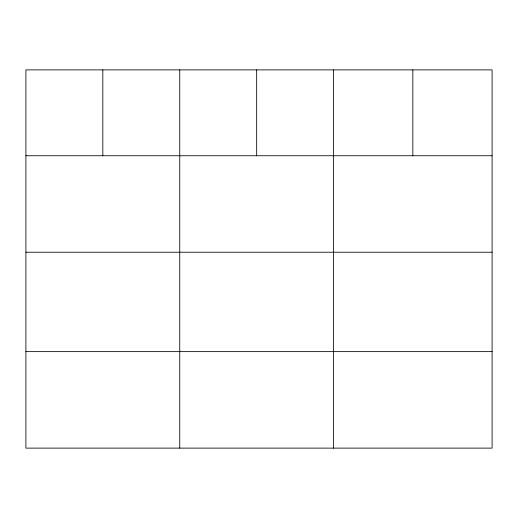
<?xml version="1.0" encoding="UTF-8"?>
<svg xmlns="http://www.w3.org/2000/svg" width="518" height="518" viewBox="0 0 518 518"><rect width="100%" height="100%" fill="white"/><g stroke="black" fill="none" stroke-linecap="round" stroke-linejoin="round"><path stroke-width="0.78" d="M492.1 252.227L492.1 69.878L25.9 69.878L25.9 448.122L492.1 448.122L492.1 252.227L25.9 252.227M25.9 155.737L492.1 155.737M25.9 351.631L492.1 351.631M412.846 69.878L412.846 155.737M333.592 69.878L333.592 448.122M256.669 69.878L256.669 155.737M179.746 69.878L179.746 448.122M102.823 69.878L102.823 155.737"/></g></svg>
